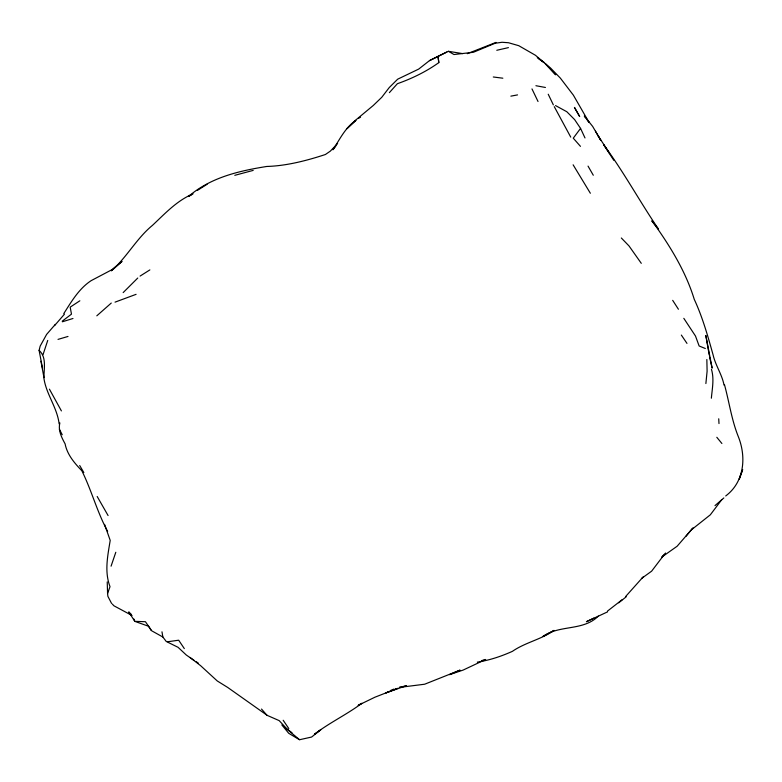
<?xml version="1.0" encoding="UTF-8"?>
<svg xmlns="http://www.w3.org/2000/svg" width="782" height="782" viewBox="0 0 782 782"><rect width="100%" height="100%" fill="white"/><g stroke="black" fill="none" stroke-linecap="round" stroke-linejoin="round"><path stroke-width="1.17" d="M59.129 423.883C57.233 407.696 46.343 394.431 43.968 378.596C43.665 369.378 47.067 357.384 39.1 350.385L40.156 346.123L46.627 334.393L55.327 324.374M711.356 398.214C712.216 388.605 714.308 378.899 711.473 369.348M107.633 531.389C97.085 511.985 91.641 490.461 81.846 470.764C74.446 463.052 67.174 454.635 65.092 443.834C61.573 437.421 58.005 430.432 59.852 422.906M705.882 383.551L707.104 371.167L706.85 359.534M111.073 566.178L115.804 552.268M111.513 603.323L107.887 596.334L107.574 593.518L110.008 586.666C104.27 571.613 107.73 555.689 110.203 540.391L104.573 524.39M47.731 340.434L43.069 354.539L42.492 354.529M389.368 92.638L397.383 83.703C412.016 78.552 426.18 71.651 438.829 62.619L438.018 56.441L448.428 51.309L453.98 54.525L473.393 52.277L495.094 43.264L502.034 42.277L508.476 42.736L518.759 45.688L535.435 55.268L550.548 68.034L560.362 78.122L573.372 95.16L589.159 122.579L587.077 119.783M63.762 313.631C71.426 301.617 78.943 288.636 91.152 280.65L111.914 269.712L122.021 261.423L111.396 270.797C126.899 257.288 136.508 238.432 152.5 225.324C165.051 213.564 176.859 200.622 193.086 193.819M721.825 499.581L710.33 514.81L692.441 529.003M555.543 105.58L566.813 111.728L574.623 119.597L580.557 128.395L573.265 138.179L580.459 146.351M335.791 146.126L332.927 149.782C339.73 139.46 345.253 127.544 355.79 120.418M54.535 325.635L64.427 314.188M692.314 528.691L677.124 546.247L661.865 557.038L665.531 553.03M337.609 143.536L330.336 151.121L325.39 154.513C306.74 160.633 286.486 165.901 266.799 166.458C238.901 170.926 210.534 177.455 188.521 196.487L191.727 194.738M686.01 536.257L692.979 527.821M643.254 576.793L625.639 596.51M663.781 555.181L651.641 571.163L641.445 578.533M725.696 495.974C744.484 481.888 746.468 456.923 738.257 436.473C731.561 419.758 729.176 401.811 724.435 384.539M111.269 303.054L96.812 315.82M123.165 292.595L137.759 278.04M355.8 120.555L346.915 128.688L355.654 120.115L373.278 105.482L381.772 97.291L389.27 87.525L397.676 79.178L418.683 69.099L429.445 60.654L446.669 52.042M607.497 611.094L622.169 599.677M715.002 505.602L723.849 497.948M618.699 602.834L626.226 596.783M62.237 321.177L71.475 314.139L70.184 307.15L79.852 300.796M598.347 616.108C583.069 631.318 559.541 624.476 542.806 636.558L553.959 630.409C541.154 639.549 525.26 642.423 512.415 651.338C501.194 656.362 489.561 660.272 477.323 662.139M197.357 190.427L207.132 184.249M140.086 276.085L149.861 269.907M358.576 118.336L360.561 117.144M358.909 704.865L361.87 703.301C346.729 714.601 329.457 722.705 314.393 734.288L320.737 729.831L311.607 737.045L299.594 739.723L281.843 724.924L288.695 733.272L299.398 739.694M607.565 611.866L586.402 621.71L593.929 618.054M358.127 705.364L374.891 697.221L397.588 688.356L385.849 692.901L406.503 685.667L399.26 687.427L424.646 684.221L460.031 670.135L449.562 674.651L463.14 670.076L485.651 659.47L481.399 660.682M429.445 60.654L438.018 56.441L438.829 62.619M390.629 690.447L393.766 689.118M136.097 294.335L115.032 302.145M496.023 42.394L467.294 53.684M62.394 321.783L72.98 318.489M234.786 175.324L253.192 170.398M58.015 339.388L67.995 336.456M496.785 50.283L508.417 47.624M510.871 96.147L517.537 94.905M167.925 641.729L178.677 640.204L184.317 648.591M493.286 76.988L502.846 78.2M462.641 53.616L448.428 51.309M535.914 85.717L545.425 87.476M291.979 732.744L286.652 728.658L279.174 720.623L266.955 715.266L261.52 709.039M705.325 348.518L699.137 345.986L695.491 336.035L683.81 318.333M132.05 615.522L113.918 605.786L112.237 603.968M267.161 715.344L227.748 687.476L217.259 680.956L200.651 665.717L190.006 657.437M194.161 660.467L186.263 654.993L178.081 647.32L166.234 641.465L162.861 637.017L151.718 630.81L145.423 621.7L134.797 621.358L133.898 619.031M196.292 661.758L198.315 663.097M537.302 57.751L544.223 62.638L539.15 59.041M131.347 614.408L128.737 611.905L134.797 621.358L148.56 626.255L151.082 630.292M621.338 237.992L629.002 245.929L641.289 263.329M652.09 220.993C669.392 244.971 685.531 270.846 694.25 299.32C702.549 317.189 707.808 336.006 713.096 354.891C715.462 365.448 722.069 374.5 724.044 385.135M651.807 220.993L658.522 229.155C639.627 201.345 623.586 171.649 603.538 144.562L613.831 160.339M716.811 437.285L721.894 443.492M584.477 116.166L592.678 126.449L600.772 140.32L595.464 131.2M584.301 116.059L585.689 117.916M609.53 153.34L597.995 135.569M681.347 335.077L686.977 343.396M283.172 720.261L288.802 728.56M672.686 300.347L678.424 309.252M590.361 193.252L573.118 164.806M108.072 515.534L97.183 496.492M79.696 465.495L83.83 472.553M588.035 166.107L593.294 175.246M49.422 389.162L61.407 410.912M570.743 137.114L554.262 106.655M59.364 429.22L62.237 434.743M548.231 94.231L553.353 104.886M531.985 88.913L538.026 101.494M580.557 128.395L584.995 137.945M709.606 357.178L712.138 368.156L705.823 335.488L709.235 355.057M39.1 350.385L42.531 368.283M40.938 361.235L43.968 377.628M161.982 631.817L162.861 637.017M718.736 418.79L718.99 423.57M107.232 581.916L107.574 593.518M740.398 475.896L739.264 479.092L742.656 469.581L740.398 475.896M548.26 66.763L545.298 63.743L555.728 74.798L548.26 66.763M575.005 108.385L574.428 107.408L579.677 116.557L575.005 108.385"/></g></svg>
